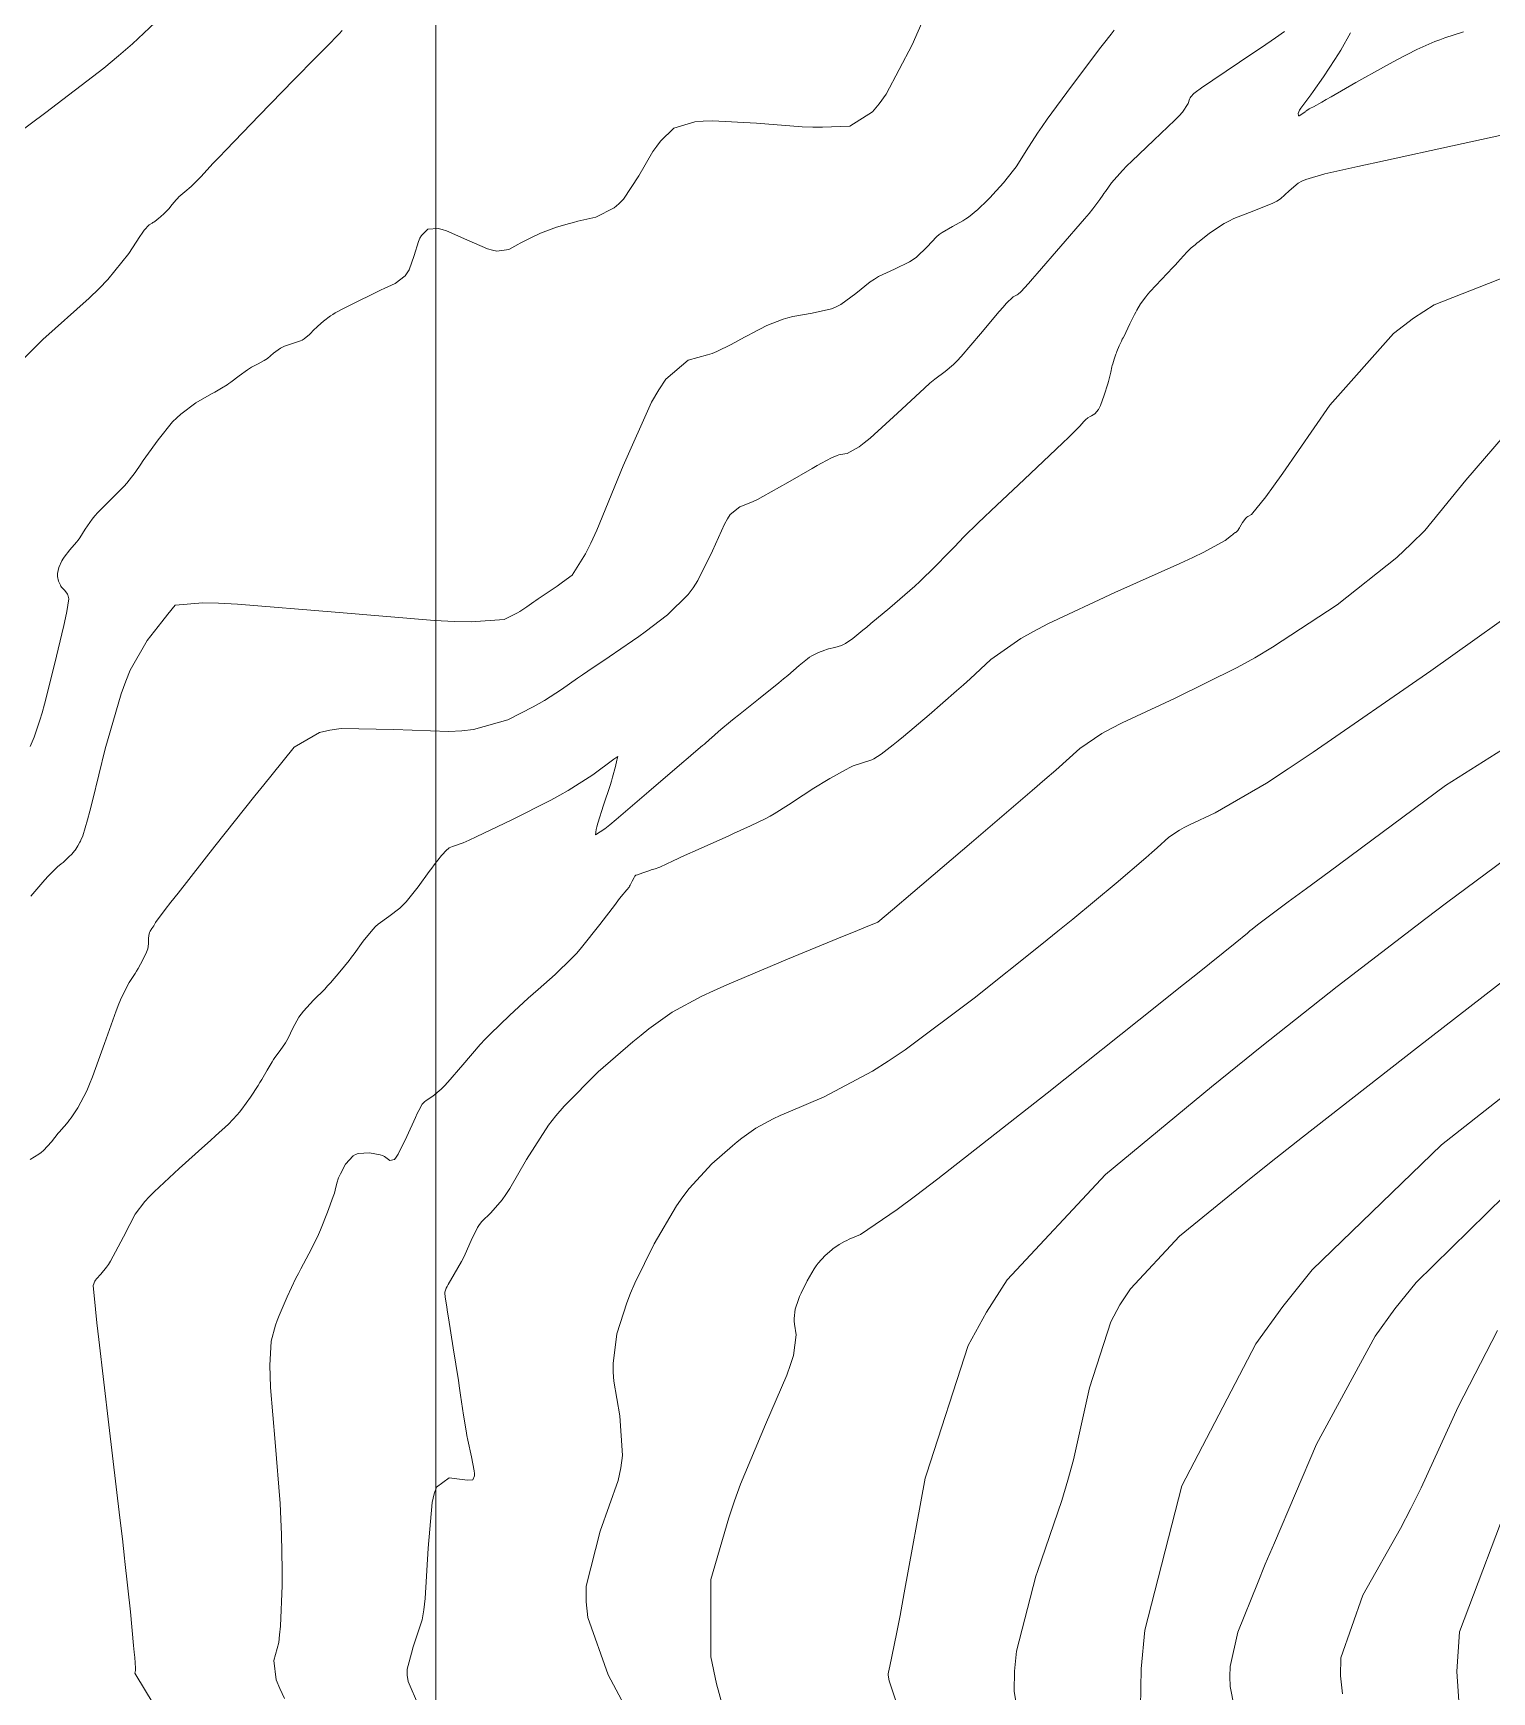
# Model space of a CAD drawing. Header units: millimetres. Extents: x 837475 to 838477, y 1189012 to 1191015.
# Drawn here: x 838255.1 to 838332.7, y 1190239 to 1190327.2 of the extents above; entities that cross this region are included whole.
import ezdxf

# ---------------------------------------------------------------- set-up
doc = ezdxf.new("R2010")
doc.units = ezdxf.units.MM
doc.header["$LTSCALE"] = 0.3
doc.layers.add('COORD', color=253, linetype='Continuous', lineweight=20)
doc.layers.add('COTAS 10', color=7, linetype='Continuous', lineweight=9, true_color=0x6e3e2d)
doc.layers.add('COTAS INT', color=7, linetype='Continuous', lineweight=5, true_color=0x9fa19f)

msp = doc.modelspace()

# ---------------------------------------------------------------- linework, layer by layer
at = {"layer": 'COORD'}
msp.add_line((838276.514, 1189013.872), (838276.514, 1191013.872), dxfattribs=at)
at = {"layer": 'COTAS 10'}
for points in [[(838254.975, 1190281.347), (838255.734, 1190282.229), (838255.899, 1190282.413), (838256.043, 1190282.569), (838256.4, 1190282.914), (838256.603, 1190283.072), (838256.65, 1190283.111), (838256.694, 1190283.148), (838256.819, 1190283.261), (838256.931, 1190283.373), (838256.967, 1190283.408), (838257.004, 1190283.445), (838257.155, 1190283.595), (838257.306, 1190283.76), (838257.343, 1190283.806), (838257.378, 1190283.854), (838257.489, 1190284.028), (838257.589, 1190284.219), (838257.617, 1190284.276), (838257.645, 1190284.335), (838257.749, 1190284.564), (838257.997, 1190285.419), (838258.115, 1190285.872), (838258.255, 1190286.42), (838258.942, 1190289.181), (838259.787, 1190292.119), (838260.027, 1190292.779), (838260.269, 1190293.372), (838261.165, 1190294.959), (838261.949, 1190295.946), (838262.273, 1190296.351), (838262.66, 1190296.827), (838264.122, 1190296.958), (838264.953, 1190296.931), (838265.967, 1190296.876), (838271.17, 1190296.448), (838276.444, 1190296.018), (838277.504, 1190295.963), (838278.391, 1190295.934), (838280.15, 1190296.059), (838280.718, 1190296.349), (838280.853, 1190296.424), (838280.98, 1190296.497), (838281.361, 1190296.745), (838281.722, 1190297), (838281.836, 1190297.079), (838281.956, 1190297.161), (838282.442, 1190297.486), (838282.965, 1190297.842), (838283.108, 1190297.944), (838283.251, 1190298.047), (838283.761, 1190298.432), (838284.484, 1190299.561), (838284.761, 1190300.134), (838285.072, 1190300.819), (838286.47, 1190304.234), (838287.985, 1190307.62), (838288.37, 1190308.287), (838288.739, 1190308.838), (838289.943, 1190309.852), (838290.965, 1190310.132), (838291.219, 1190310.22), (838291.46, 1190310.312), (838292.226, 1190310.683), (838292.933, 1190311.081), (838293.137, 1190311.191), (838293.344, 1190311.3), (838294.122, 1190311.693), (838294.98, 1190312.032), (838295.238, 1190312.107), (838295.504, 1190312.174), (838296.537, 1190312.351), (838297.556, 1190312.586), (838297.813, 1190312.691), (838298.059, 1190312.813), (838298.859, 1190313.395), (838299.617, 1190314.018), (838299.837, 1190314.166), (838300.061, 1190314.302), (838300.905, 1190314.704), (838301.702, 1190315.085), (838301.895, 1190315.209), (838302.078, 1190315.341), (838302.639, 1190315.881), (838303.141, 1190316.409), (838303.287, 1190316.532), (838303.435, 1190316.645), (838303.991, 1190316.972), (838304.548, 1190317.269), (838304.696, 1190317.364), (838304.841, 1190317.464), (838305.344, 1190317.871), (838305.847, 1190318.357), (838305.993, 1190318.507), (838306.141, 1190318.664), (838306.699, 1190319.287), (838307.235, 1190319.955), (838307.37, 1190320.14), (838307.498, 1190320.325), (838307.912, 1190320.996), (838308.507, 1190321.931), (838308.751, 1190322.283), (838309.028, 1190322.675), (838310.311, 1190324.428), (838311.553, 1190326.078), (838311.803, 1190326.406), (838312.013, 1190326.677), (838312.435, 1190327.188), (838312.581, 1190327.407)], [(838335.403, 1190297.589), (838329.428, 1190293.339), (838323.176, 1190289.006), (838321.844, 1190288.118), (838320.687, 1190287.366), (838317.95, 1190285.778), (838316.597, 1190285.151), (838316.312, 1190285.005), (838316.065, 1190284.871), (838315.498, 1190284.487), (838314.876, 1190283.928), (838314.595, 1190283.683), (838314.266, 1190283.399), (838312.689, 1190282.049), (838310.384, 1190280.133), (838309.598, 1190279.493), (838308.747, 1190278.805), (838305.141, 1190275.923), (838301.467, 1190273.177), (838300.575, 1190272.575), (838299.736, 1190272.041), (838297.158, 1190270.685), (838295.247, 1190269.876), (838294.829, 1190269.688), (838294.46, 1190269.515), (838293.525, 1190269.018), (838292.79, 1190268.486), (838292.546, 1190268.291), (838292.284, 1190268.076), (838291.191, 1190267.126), (838289.987, 1190265.813), (838289.654, 1190265.369), (838289.322, 1190264.89), (838288.127, 1190262.87), (838287.097, 1190260.769), (838286.869, 1190260.239), (838286.666, 1190259.731), (838286.139, 1190258.085), (838285.942, 1190256.504), (838285.947, 1190256.037), (838285.979, 1190255.557), (838286.308, 1190253.722), (838286.448, 1190251.615), (838286.361, 1190250.964), (838286.218, 1190250.285), (838285.248, 1190247.589), (838284.505, 1190244.661), (838284.507, 1190243.835), (838284.599, 1190243.003), (838285.678, 1190239.944), (838287.123, 1190237.259)], [(838333.344, 1190265.415), (838328.64, 1190260.811), (838327.517, 1190259.408), (838326.471, 1190257.95), (838323.344, 1190252.218), (838321.108, 1190246.976), (838320.625, 1190245.827), (838320.2, 1190244.808), (838319.154, 1190242.218), (838318.751, 1190240.401), (838318.731, 1190239.869), (838318.751, 1190239.326), (838319.154, 1190237.26)]]:
    msp.add_lwpolyline(points, dxfattribs=at)
at = {"layer": 'COTAS INT'}
for points in [[(838262.799, 1190328.955), (838260.39, 1190326.672), (838259.647, 1190326.032), (838258.87, 1190325.388), (838255.788, 1190323.034), (838252.651, 1190320.711)], [(838303.115, 1190329.546), (838301.845, 1190326.627), (838300.459, 1190323.998), (838300.096, 1190323.484), (838299.742, 1190323.062), (838298.538, 1190322.308), (838297.08, 1190322.24), (838296.567, 1190322.25), (838296.005, 1190322.273), (838293.577, 1190322.462), (838291.236, 1190322.584), (838290.729, 1190322.566), (838290.282, 1190322.524), (838289.178, 1190322.185), (838288.463, 1190321.502), (838288.261, 1190321.244), (838288.058, 1190320.956), (838287.311, 1190319.667), (838286.499, 1190318.426), (838286.255, 1190318.169), (838286.002, 1190317.95), (838285.02, 1190317.468), (838284.069, 1190317.24), (838283.837, 1190317.18), (838283.617, 1190317.122), (838282.936, 1190316.923), (838282.369, 1190316.724), (838282.221, 1190316.667), (838282.078, 1190316.607), (838281.597, 1190316.383), (838281.136, 1190316.143), (838281.006, 1190316.074), (838280.875, 1190316.004), (838280.393, 1190315.744), (838279.755, 1190315.659), (838279.525, 1190315.7), (838279.272, 1190315.768), (838278.168, 1190316.247), (838277.087, 1190316.737), (838276.848, 1190316.812), (838276.636, 1190316.861), (838276.089, 1190316.819), (838275.751, 1190316.477), (838275.67, 1190316.336), (838275.595, 1190316.175), (838275.372, 1190315.428), (838275.102, 1190314.666), (838274.998, 1190314.496), (838274.881, 1190314.344), (838274.352, 1190313.942), (838273.767, 1190313.667), (838273.615, 1190313.594), (838273.467, 1190313.524), (838272.971, 1190313.284), (838272.487, 1190313.046), (838272.347, 1190312.977), (838272.205, 1190312.907), (838271.671, 1190312.641), (838271.165, 1190312.366), (838271.04, 1190312.29), (838270.922, 1190312.214), (838270.549, 1190311.938), (838270.235, 1190311.661), (838270.153, 1190311.584), (838270.073, 1190311.507), (838269.804, 1190311.228), (838269.511, 1190310.984), (838269.416, 1190310.929), (838269.315, 1190310.879), (838268.901, 1190310.745), (838268.472, 1190310.605), (838268.361, 1190310.552), (838268.253, 1190310.492), (838267.894, 1190310.226), (838267.563, 1190309.953), (838267.473, 1190309.89), (838267.383, 1190309.832), (838267.067, 1190309.664), (838266.723, 1190309.484), (838266.616, 1190309.417), (838266.504, 1190309.344), (838266.057, 1190309.019), (838265.623, 1190308.693), (838265.519, 1190308.619), (838265.421, 1190308.551), (838265.127, 1190308.365), (838264.767, 1190308.159), (838264.628, 1190308.079), (838264.472, 1190307.989), (838263.764, 1190307.581), (838262.957, 1190306.993), (838262.737, 1190306.79), (838262.519, 1190306.569), (838261.746, 1190305.626), (838261.095, 1190304.715), (838260.954, 1190304.514), (838260.831, 1190304.335), (838260.527, 1190303.875), (838260.214, 1190303.469), (838260.085, 1190303.323), (838259.937, 1190303.164), (838259.25, 1190302.472), (838258.547, 1190301.749), (838258.39, 1190301.571), (838258.249, 1190301.401), (838257.873, 1190300.868), (838257.585, 1190300.411), (838257.498, 1190300.29), (838257.409, 1190300.172), (838257.063, 1190299.763), (838256.751, 1190299.381), (838256.683, 1190299.279), (838256.623, 1190299.179), (838256.472, 1190298.833), (838256.408, 1190298.519), (838256.404, 1190298.439), (838256.404, 1190298.361), (838256.452, 1190298.108), (838256.551, 1190297.892), (838256.585, 1190297.838), (838256.62, 1190297.787), (838256.769, 1190297.627), (838256.905, 1190297.469), (838256.933, 1190297.421), (838256.956, 1190297.37), (838257.004, 1190297.167), (838256.898, 1190296.5), (838256.825, 1190296.156), (838256.733, 1190295.744), (838256.24, 1190293.681), (838255.7, 1190291.559), (838255.577, 1190291.109), (838255.466, 1190290.72), (838255.163, 1190289.81), (838254.939, 1190289.317)], [(838253.073, 1190308.443), (838255.629, 1190310.956), (838258.085, 1190313.155), (838258.613, 1190313.67), (838259.075, 1190314.144), (838260.194, 1190315.52), (838260.779, 1190316.431), (838260.905, 1190316.613), (838261.014, 1190316.764), (838261.277, 1190317.054), (838261.433, 1190317.148), (838261.475, 1190317.175), (838261.517, 1190317.203), (838261.664, 1190317.308), (838261.812, 1190317.424), (838261.854, 1190317.459), (838261.896, 1190317.495), (838262.053, 1190317.636), (838262.218, 1190317.803), (838262.266, 1190317.856), (838262.314, 1190317.912), (838262.494, 1190318.139), (838262.711, 1190318.39), (838262.781, 1190318.462), (838262.857, 1190318.534), (838263.169, 1190318.802), (838263.507, 1190319.092), (838263.598, 1190319.178), (838263.69, 1190319.267), (838264.013, 1190319.611), (838264.684, 1190320.329), (838264.995, 1190320.655), (838265.36, 1190321.035), (838267.129, 1190322.866), (838268.97, 1190324.759), (838269.381, 1190325.179), (838269.749, 1190325.554), (838270.719, 1190326.533), (838271.371, 1190327.202), (838271.537, 1190327.383)], [(838321.638, 1190327.332), (838321.171, 1190326.997), (838320.935, 1190326.835), (838320.652, 1190326.642), (838319.243, 1190325.696), (838317.829, 1190324.746), (838317.544, 1190324.551), (838317.304, 1190324.386), (838316.819, 1190324.036), (838316.661, 1190323.857), (838316.627, 1190323.801), (838316.596, 1190323.741), (838316.522, 1190323.501), (838316.214, 1190323.044), (838316.037, 1190322.848), (838315.82, 1190322.623), (838314.705, 1190321.558), (838313.523, 1190320.442), (838313.264, 1190320.184), (838313.034, 1190319.949), (838312.451, 1190319.281), (838312.118, 1190318.827), (838312.046, 1190318.725), (838311.983, 1190318.634), (838311.829, 1190318.392), (838311.452, 1190317.905), (838311.249, 1190317.66), (838311.002, 1190317.367), (838309.756, 1190315.91), (838308.5, 1190314.461), (838308.248, 1190314.173), (838308.037, 1190313.934), (838307.623, 1190313.483), (838307.474, 1190313.363), (838307.431, 1190313.333), (838307.387, 1190313.305), (838307.223, 1190313.217), (838306.851, 1190312.868), (838306.677, 1190312.676), (838306.472, 1190312.442), (838305.475, 1190311.251), (838304.458, 1190310.055), (838304.24, 1190309.818), (838304.051, 1190309.622), (838303.598, 1190309.253), (838303.044, 1190308.851), (838302.791, 1190308.634), (838302.494, 1190308.371), (838301.061, 1190307.038), (838299.608, 1190305.717), (838299.298, 1190305.461), (838299.028, 1190305.253), (838298.389, 1190304.899), (838298.031, 1190304.838), (838297.939, 1190304.815), (838297.849, 1190304.789), (838297.552, 1190304.671), (838297.028, 1190304.386), (838296.795, 1190304.254), (838296.525, 1190304.1), (838295.234, 1190303.349), (838293.906, 1190302.605), (838293.613, 1190302.454), (838293.353, 1190302.327), (838292.68, 1190302.066), (838292.175, 1190301.642), (838292.021, 1190301.411), (838291.86, 1190301.132), (838291.226, 1190299.714), (838290.449, 1190298.136), (838290.198, 1190297.755), (838289.932, 1190297.398), (838288.843, 1190296.313), (838287.643, 1190295.408), (838287.308, 1190295.165), (838286.971, 1190294.925), (838285.743, 1190294.088), (838284.6, 1190293.324), (838284.317, 1190293.132), (838284.049, 1190292.947), (838283.2, 1190292.345), (838282.304, 1190291.764), (838282.007, 1190291.592), (838281.687, 1190291.415), (838280.353, 1190290.733), (838278.526, 1190290.22), (838277.895, 1190290.149), (838277.211, 1190290.109), (838274.29, 1190290.219), (838271.486, 1190290.263), (838270.876, 1190290.181), (838270.337, 1190290.057), (838268.993, 1190289.271), (838267.813, 1190287.824), (838267.379, 1190287.284), (838266.898, 1190286.683), (838264.773, 1190284.01), (838262.811, 1190281.522), (838262.433, 1190281.038), (838262.127, 1190280.643), (838261.618, 1190279.956), (838261.564, 1190279.842), (838261.544, 1190279.808), (838261.522, 1190279.773), (838261.424, 1190279.639), (838261.331, 1190279.496), (838261.312, 1190279.456), (838261.295, 1190279.416), (838261.258, 1190279.271), (838261.243, 1190279.112), (838261.24, 1190279.064), (838261.238, 1190279.014), (838261.238, 1190278.817), (838261.195, 1190278.56), (838261.167, 1190278.472), (838261.131, 1190278.376), (838260.943, 1190277.967), (838260.687, 1190277.504), (838260.609, 1190277.373), (838260.528, 1190277.242), (838260.209, 1190276.758), (838259.803, 1190275.963), (838259.666, 1190275.635), (838259.519, 1190275.261), (838258.901, 1190273.518), (838258.267, 1190271.748), (838258.11, 1190271.357), (838257.961, 1190271.008), (838257.489, 1190270.103), (838257.125, 1190269.573), (838257.044, 1190269.46), (838256.972, 1190269.363), (838256.781, 1190269.133), (838256.591, 1190268.925), (838256.52, 1190268.84), (838256.439, 1190268.744), (838256.08, 1190268.3), (838255.654, 1190267.838), (838255.531, 1190267.73), (838255.407, 1190267.632), (838254.945, 1190267.351)], [(838331.154, 1190327.311), (838330.172, 1190326.997), (838329.903, 1190326.898), (838329.635, 1190326.793), (838328.681, 1190326.37), (838327.61, 1190325.823), (838327.268, 1190325.64), (838326.908, 1190325.443), (838325.443, 1190324.617), (838324.128, 1190323.863), (838323.861, 1190323.711), (838323.637, 1190323.584), (838323.178, 1190323.33), (838323.021, 1190323.25), (838322.987, 1190323.231), (838322.957, 1190323.214), (838322.882, 1190323.168), (838322.805, 1190323.111), (838322.774, 1190323.088), (838322.738, 1190323.062), (838322.573, 1190322.939), (838322.426, 1190322.857), (838322.401, 1190322.856), (838322.383, 1190322.865), (838322.377, 1190322.974), (838322.446, 1190323.154), (838322.475, 1190323.207), (838322.509, 1190323.261), (838322.669, 1190323.468), (838322.944, 1190323.823), (838323.051, 1190323.97), (838323.171, 1190324.138), (838323.714, 1190324.922), (838324.319, 1190325.842), (838324.477, 1190326.095), (838324.631, 1190326.348), (838325.156, 1190327.259)], [(838261.437, 1190238.512), (838261.077, 1190239.097), (838260.517, 1190240.047), (838260.534, 1190240.109), (838260.537, 1190240.136), (838260.54, 1190240.166), (838260.546, 1190240.307), (838260.506, 1190240.868), (838260.48, 1190241.162), (838260.447, 1190241.517), (838260.275, 1190243.303), (838259.988, 1190245.972), (838259.969, 1190246.153), (838259.852, 1190247.178), (838259.721, 1190248.307), (838259.133, 1190253.236), (838258.593, 1190257.78), (838258.493, 1190258.666), (838258.413, 1190259.389), (838258.304, 1190260.657), (838258.382, 1190260.877), (838258.421, 1190260.941), (838258.467, 1190261.006), (838258.698, 1190261.25), (838259.012, 1190261.627), (838259.111, 1190261.775), (838259.215, 1190261.942), (838259.633, 1190262.706), (838260.046, 1190263.514), (838260.146, 1190263.71), (838260.24, 1190263.893), (838260.528, 1190264.453), (838261.038, 1190265.116), (838261.272, 1190265.364), (838261.546, 1190265.64), (838262.868, 1190266.87), (838264.233, 1190268.092), (838264.533, 1190268.362), (838264.8, 1190268.604), (838265.485, 1190269.233), (838265.948, 1190269.719), (838266.075, 1190269.87), (838266.202, 1190270.028), (838266.655, 1190270.659), (838267.066, 1190271.295), (838267.166, 1190271.455), (838267.261, 1190271.609), (838267.55, 1190272.111), (838267.809, 1190272.55), (838267.883, 1190272.665), (838267.959, 1190272.776), (838268.244, 1190273.154), (838268.526, 1190273.554), (838268.6, 1190273.68), (838268.673, 1190273.812), (838268.922, 1190274.343), (838269.235, 1190274.919), (838269.348, 1190275.08), (838269.472, 1190275.242), (838270.017, 1190275.829), (838270.61, 1190276.418), (838270.764, 1190276.58), (838270.914, 1190276.743), (838271.421, 1190277.327), (838271.903, 1190277.933), (838272.036, 1190278.109), (838272.17, 1190278.288), (838272.655, 1190278.963), (838273.159, 1190279.588), (838273.304, 1190279.735), (838273.453, 1190279.871), (838274.011, 1190280.271), (838274.602, 1190280.713), (838274.77, 1190280.876), (838274.941, 1190281.056), (838275.576, 1190281.852), (838276.162, 1190282.661), (838276.301, 1190282.849), (838276.431, 1190283.021), (838276.817, 1190283.511), (838277.105, 1190283.821), (838277.172, 1190283.879), (838277.233, 1190283.925), (838277.41, 1190283.99), (838277.978, 1190284.199), (838278.286, 1190284.336), (838278.66, 1190284.507), (838280.556, 1190285.408), (838282.629, 1190286.46), (838283.114, 1190286.726), (838283.561, 1190286.982), (838284.857, 1190287.813), (838285.987, 1190288.636), (838286.192, 1190288.785), (838286.175, 1190288.704), (838286.164, 1190288.652), (838286.149, 1190288.588), (838286.074, 1190288.251), (838285.92, 1190287.682), (838285.856, 1190287.471), (838285.782, 1190287.237), (838285.438, 1190286.201), (838285.127, 1190285.236), (838285.074, 1190285.047), (838285.035, 1190284.892), (838285.016, 1190284.613), (838285.495, 1190284.931), (838285.772, 1190285.152), (838286.11, 1190285.43), (838287.851, 1190286.916), (838289.595, 1190288.424), (838289.934, 1190288.716), (838290.212, 1190288.955), (838290.7, 1190289.364), (838290.8, 1190289.441), (838290.834, 1190289.469), (838290.87, 1190289.501), (838291.022, 1190289.641), (838291.223, 1190289.826), (838291.291, 1190289.886), (838291.363, 1190289.95), (838291.666, 1190290.212), (838292.179, 1190290.635), (838292.383, 1190290.8), (838292.614, 1190290.987), (838293.674, 1190291.833), (838294.758, 1190292.704), (838295.005, 1190292.906), (838295.229, 1190293.09), (838295.844, 1190293.616), (838296.282, 1190293.976), (838296.395, 1190294.056), (838296.503, 1190294.128), (838296.863, 1190294.32), (838297.2, 1190294.443), (838297.294, 1190294.472), (838297.389, 1190294.499), (838297.732, 1190294.577), (838298.088, 1190294.689), (838298.19, 1190294.738), (838298.294, 1190294.793), (838298.682, 1190295.056), (838299.227, 1190295.495), (838299.43, 1190295.661), (838299.655, 1190295.847), (838300.654, 1190296.681), (838301.721, 1190297.605), (838301.99, 1190297.847), (838302.246, 1190298.084), (838303.075, 1190298.89), (838303.766, 1190299.598), (838303.935, 1190299.773), (838304.096, 1190299.938), (838304.597, 1190300.459), (838305.355, 1190301.208), (838305.678, 1190301.517), (838306.049, 1190301.871), (838307.798, 1190303.518), (838309.509, 1190305.13), (838309.856, 1190305.462), (838310.15, 1190305.744), (838310.754, 1190306.352), (838310.972, 1190306.592), (838311.022, 1190306.643), (838311.067, 1190306.686), (838311.193, 1190306.787), (838311.306, 1190306.855), (838311.344, 1190306.878), (838311.385, 1190306.902), (838311.555, 1190307.008), (838311.748, 1190307.231), (838311.802, 1190307.331), (838311.858, 1190307.447), (838312.063, 1190308.002), (838312.243, 1190308.592), (838312.283, 1190308.729), (838312.318, 1190308.856), (838312.406, 1190309.222), (838312.47, 1190309.506), (838312.489, 1190309.581), (838312.508, 1190309.655), (838312.585, 1190309.91), (838312.677, 1190310.169), (838312.706, 1190310.245), (838312.736, 1190310.322), (838312.861, 1190310.619), (838312.974, 1190310.872), (838312.997, 1190310.923), (838313.017, 1190310.965), (838313.062, 1190311.045), (838313.131, 1190311.173), (838313.211, 1190311.333), (838313.428, 1190311.783), (838313.675, 1190312.284), (838313.737, 1190312.404), (838313.796, 1190312.516), (838313.988, 1190312.854), (838314.265, 1190313.226), (838314.378, 1190313.36), (838314.507, 1190313.506), (838315.104, 1190314.148), (838315.709, 1190314.782), (838315.843, 1190314.925), (838315.963, 1190315.054), (838316.276, 1190315.399), (838316.47, 1190315.617), (838316.516, 1190315.666), (838316.558, 1190315.709), (838316.681, 1190315.823), (838316.892, 1190315.993), (838316.99, 1190316.072), (838317.105, 1190316.165), (838317.664, 1190316.614), (838318.433, 1190317.123), (838318.68, 1190317.254), (838318.942, 1190317.381), (838320.015, 1190317.8), (838321.016, 1190318.201), (838321.233, 1190318.316), (838321.424, 1190318.432), (838321.898, 1190318.866), (838322.373, 1190319.274), (838322.565, 1190319.375), (838322.783, 1190319.469), (838323.79, 1190319.765), (838325.547, 1190320.152), (838327.017, 1190320.477), (838330.57, 1190321.261), (838334.062, 1190322.015)], [(838333.986, 1190314.519), (838329.598, 1190312.807), (838328.497, 1190312.094), (838327.445, 1190311.278), (838324.058, 1190307.467), (838321.553, 1190303.846), (838321.058, 1190303.149), (838320.649, 1190302.585), (838319.887, 1190301.653), (838319.693, 1190301.545), (838319.642, 1190301.501), (838319.592, 1190301.451), (838319.418, 1190301.216), (838319.277, 1190300.984), (838319.247, 1190300.936), (838319.221, 1190300.895), (838319.16, 1190300.802), (838319.126, 1190300.76), (838319.117, 1190300.75), (838319.109, 1190300.742), (838319.08, 1190300.719), (838319.055, 1190300.703), (838319.05, 1190300.7), (838319.044, 1190300.696), (838319.028, 1190300.687), (838318.938, 1190300.617), (838318.886, 1190300.576), (838318.823, 1190300.526), (838318.497, 1190300.264), (838317.352, 1190299.644), (838316.773, 1190299.367), (838316.079, 1190299.044), (838312.626, 1190297.498), (838309.06, 1190295.83), (838308.295, 1190295.43), (838307.627, 1190295.057), (838306.02, 1190293.934), (838304.923, 1190292.907), (838304.577, 1190292.595), (838304.212, 1190292.27), (838302.743, 1190290.997), (838301.387, 1190289.854), (838301.094, 1190289.611), (838300.837, 1190289.401), (838300.204, 1190288.906), (838299.808, 1190288.663), (838299.7, 1190288.61), (838299.592, 1190288.564), (838299.206, 1190288.452), (838298.707, 1190288.279), (838298.527, 1190288.196), (838298.33, 1190288.097), (838297.468, 1190287.609), (838296.535, 1190287.036), (838296.293, 1190286.884), (838296.058, 1190286.733), (838295.267, 1190286.212), (838294.504, 1190285.733), (838294.287, 1190285.609), (838294.067, 1190285.489), (838293.251, 1190285.089), (838292.34, 1190284.679), (838292.061, 1190284.554), (838291.77, 1190284.424), (838290.621, 1190283.91), (838289.586, 1190283.443), (838289.367, 1190283.343), (838289.177, 1190283.255), (838288.734, 1190283.043), (838288.494, 1190282.928), (838288.433, 1190282.902), (838288.373, 1190282.878), (838288.172, 1190282.81), (838287.966, 1190282.748), (838287.902, 1190282.727), (838287.836, 1190282.705), (838287.572, 1190282.61), (838287.337, 1190282.524), (838287.288, 1190282.507), (838287.246, 1190282.493), (838287.155, 1190282.467), (838287.097, 1190282.414), (838287.077, 1190282.383), (838287.055, 1190282.345), (838286.962, 1190282.152), (838286.852, 1190281.936), (838286.821, 1190281.885), (838286.789, 1190281.837), (838286.669, 1190281.695), (838286.374, 1190281.338), (838286.232, 1190281.156), (838286.064, 1190280.937), (838285.239, 1190279.844), (838284.269, 1190278.628), (838284.009, 1190278.331), (838283.753, 1190278.052), (838282.862, 1190277.188), (838281.962, 1190276.399), (838281.701, 1190276.166), (838281.435, 1190275.927), (838280.431, 1190275.015), (838279.42, 1190274.034), (838279.149, 1190273.751), (838278.882, 1190273.465), (838277.952, 1190272.392), (838277.156, 1190271.464), (838276.974, 1190271.268), (838276.809, 1190271.1), (838276.353, 1190270.713), (838276.056, 1190270.519), (838275.992, 1190270.473), (838275.935, 1190270.429), (838275.793, 1190270.294), (838275.614, 1190269.961), (838275.533, 1190269.791), (838275.438, 1190269.589), (838274.984, 1190268.578), (838274.514, 1190267.635), (838274.409, 1190267.476), (838274.315, 1190267.36), (838274.066, 1190267.306), (838273.794, 1190267.51), (838273.685, 1190267.557), (838273.561, 1190267.599), (838272.991, 1190267.714), (838272.391, 1190267.673), (838272.248, 1190267.615), (838272.114, 1190267.539), (838271.717, 1190267.096), (838271.444, 1190266.594), (838271.39, 1190266.48), (838271.345, 1190266.376), (838271.261, 1190266.09), (838271.17, 1190265.722), (838271.121, 1190265.566), (838271.063, 1190265.388), (838270.765, 1190264.549), (838270.39, 1190263.608), (838270.282, 1190263.365), (838270.173, 1190263.129), (838269.764, 1190262.34), (838269.331, 1190261.538), (838269.207, 1190261.295), (838269.08, 1190261.042), (838268.607, 1190260.052), (838268.181, 1190259.052), (838268.084, 1190258.794), (838267.998, 1190258.543), (838267.762, 1190257.701), (838267.688, 1190256.395), (838267.703, 1190255.851), (838267.733, 1190255.228), (838267.971, 1190252.318), (838268.235, 1190249.064), (838268.282, 1190248.224), (838268.317, 1190247.411), (838268.34, 1190245.542), (838268.35, 1190244.692), (838268.257, 1190242.534), (838268.213, 1190242.073), (838268.161, 1190241.672), (838267.909, 1190240.72), (838268.034, 1190239.678), (838268.219, 1190239.221), (838268.47, 1190238.69)], [(838333.265, 1190305.776), (838331.282, 1190303.478), (838329.103, 1190300.805), (838328.387, 1190300.083), (838327.622, 1190299.369), (838324.453, 1190296.854), (838321.003, 1190294.589), (838320.061, 1190294.032), (838319.125, 1190293.506), (838315.792, 1190291.859), (838313.015, 1190290.572), (838312.429, 1190290.273), (838311.924, 1190289.998), (838310.759, 1190289.211), (838309.482, 1190288.062), (838308.905, 1190287.559), (838308.231, 1190286.977), (838304.993, 1190284.205), (838301.876, 1190281.554), (838300.799, 1190280.637), (838300.026, 1190279.98), (838299.275, 1190279.667), (838298.809, 1190279.476), (838298.232, 1190279.238), (838295.212, 1190278.003), (838291.992, 1190276.641), (838291.288, 1190276.323), (838290.665, 1190276.032), (838289.091, 1190275.194), (838287.852, 1190274.299), (838287.441, 1190273.97), (838286.999, 1190273.607), (838285.158, 1190272.007), (838283.333, 1190270.181), (838282.902, 1190269.676), (838282.503, 1190269.172), (838281.33, 1190267.354), (838280.454, 1190265.814), (838280.243, 1190265.486), (838280.044, 1190265.2), (838279.438, 1190264.519), (838278.963, 1190264.047), (838278.847, 1190263.893), (838278.737, 1190263.728), (838278.396, 1190263.048), (838278.078, 1190262.319), (838277.982, 1190262.123), (838277.884, 1190261.93), (838277.499, 1190261.258), (838277.175, 1190260.714), (838277.113, 1190260.602), (838277.065, 1190260.507), (838276.992, 1190260.304), (838276.999, 1190260.218), (838277.001, 1190260.197), (838277.003, 1190260.178), (838277.008, 1190260.119), (838277.014, 1190260.061), (838277.016, 1190260.043), (838277.019, 1190260.024), (838277.029, 1190259.948), (838277.1, 1190259.497), (838277.14, 1190259.242), (838277.19, 1190258.931), (838277.444, 1190257.336), (838277.719, 1190255.594), (838277.781, 1190255.19), (838277.837, 1190254.82), (838277.989, 1190253.766), (838278.122, 1190252.918), (838278.166, 1190252.678), (838278.213, 1190252.435), (838278.409, 1190251.541), (838278.551, 1190250.8), (838278.565, 1190250.655), (838278.567, 1190250.535), (838278.482, 1190250.319), (838278.193, 1190250.306), (838278.067, 1190250.314), (838277.921, 1190250.328), (838277.229, 1190250.422), (838276.557, 1190249.927), (838276.425, 1190249.57), (838276.315, 1190249.117), (838276.114, 1190246.686), (838275.959, 1190244.016), (838275.879, 1190243.413), (838275.783, 1190242.869), (838275.301, 1190241.393), (838275.276, 1190241.3), (838274.99, 1190240.259), (838275.001, 1190239.929), (838275.055, 1190239.593), (838275.6, 1190238.324)], [(838291.867, 1190237.926), (838291.442, 1190239.476), (838291.145, 1190240.902), (838291.142, 1190245.025), (838292.096, 1190248.305), (838292.402, 1190249.201), (838292.726, 1190250.09), (838294.047, 1190253.256), (838295.175, 1190255.89), (838295.377, 1190256.445), (838295.53, 1190256.924), (838295.686, 1190258.022), (838295.582, 1190258.6), (838295.572, 1190258.751), (838295.571, 1190258.898), (838295.633, 1190259.397), (838295.799, 1190259.915), (838295.863, 1190260.075), (838295.935, 1190260.242), (838296.259, 1190260.904), (838296.636, 1190261.541), (838296.74, 1190261.692), (838296.845, 1190261.832), (838297.225, 1190262.245), (838297.569, 1190262.544), (838297.651, 1190262.612), (838297.728, 1190262.674), (838297.96, 1190262.841), (838298.254, 1190262.998), (838298.371, 1190263.052), (838298.503, 1190263.112), (838299.105, 1190263.367), (838301.052, 1190264.694), (838302.031, 1190265.429), (838303.202, 1190266.324), (838309.02, 1190270.886), (838314.851, 1190275.516), (838316.029, 1190276.455), (838317.019, 1190277.245), (838319.02, 1190278.856), (838319.669, 1190279.395), (838319.808, 1190279.509), (838319.928, 1190279.608), (838320.211, 1190279.836), (838321.845, 1190281.049), (838322.817, 1190281.768), (838324.014, 1190282.653), (838330.211, 1190287.234), (838337.618, 1190291.923)], [(838334.44, 1190284.109), (838330.257, 1190280.993), (838329.16, 1190280.167), (838328.089, 1190279.356), (838324.44, 1190276.557), (838320.436, 1190273.384), (838319.141, 1190272.336), (838317.766, 1190271.215), (838312.126, 1190266.557), (838306.903, 1190260.957), (838305.791, 1190259.241), (838304.823, 1190257.455), (838302.605, 1190250.627), (838302.534, 1190250.408), (838301.428, 1190244.304), (838301.206, 1190243.112), (838301.021, 1190242.135), (838300.66, 1190240.408), (838300.579, 1190240.095), (838300.571, 1190240.011), (838300.57, 1190239.927), (838300.617, 1190239.635), (838301.183, 1190237.928)], [(838307.876, 1190235.343), (838307.275, 1190239.074), (838307.294, 1190240.137), (838307.394, 1190241.212), (838308.423, 1190245.204), (838308.503, 1190245.437), (838309.805, 1190249.217), (838310.126, 1190250.306), (838310.421, 1190251.385), (838311.267, 1190255.204), (838312.412, 1190258.727), (838312.895, 1190259.621), (838313.452, 1190260.478), (838316.063, 1190263.279), (838319.872, 1190266.374), (838321.183, 1190267.418), (838322.605, 1190268.543), (838328.668, 1190273.279), (838334.332, 1190277.663)], [(838313.981, 1190238.221), (838314.018, 1190240.263), (838314.209, 1190242.33), (838316.187, 1190250), (838320.122, 1190257.546), (838321.547, 1190259.534), (838323.117, 1190261.478), (838330, 1190268.136), (838336.869, 1190273.546)], [(838332.962, 1190258.264), (838330.883, 1190254.194), (838328.915, 1190249.894), (838328.366, 1190248.79), (838327.814, 1190247.725), (838325.806, 1190244.194), (838324.638, 1190240.847), (838324.616, 1190239.899), (838324.725, 1190238.941)], [(838330.945, 1190238.032), (838330.8, 1190240.13), (838330.945, 1190242.24), (838333.867, 1190249.963)]]:
    msp.add_lwpolyline(points, dxfattribs=at)

doc.saveas('drawing.dxf')
